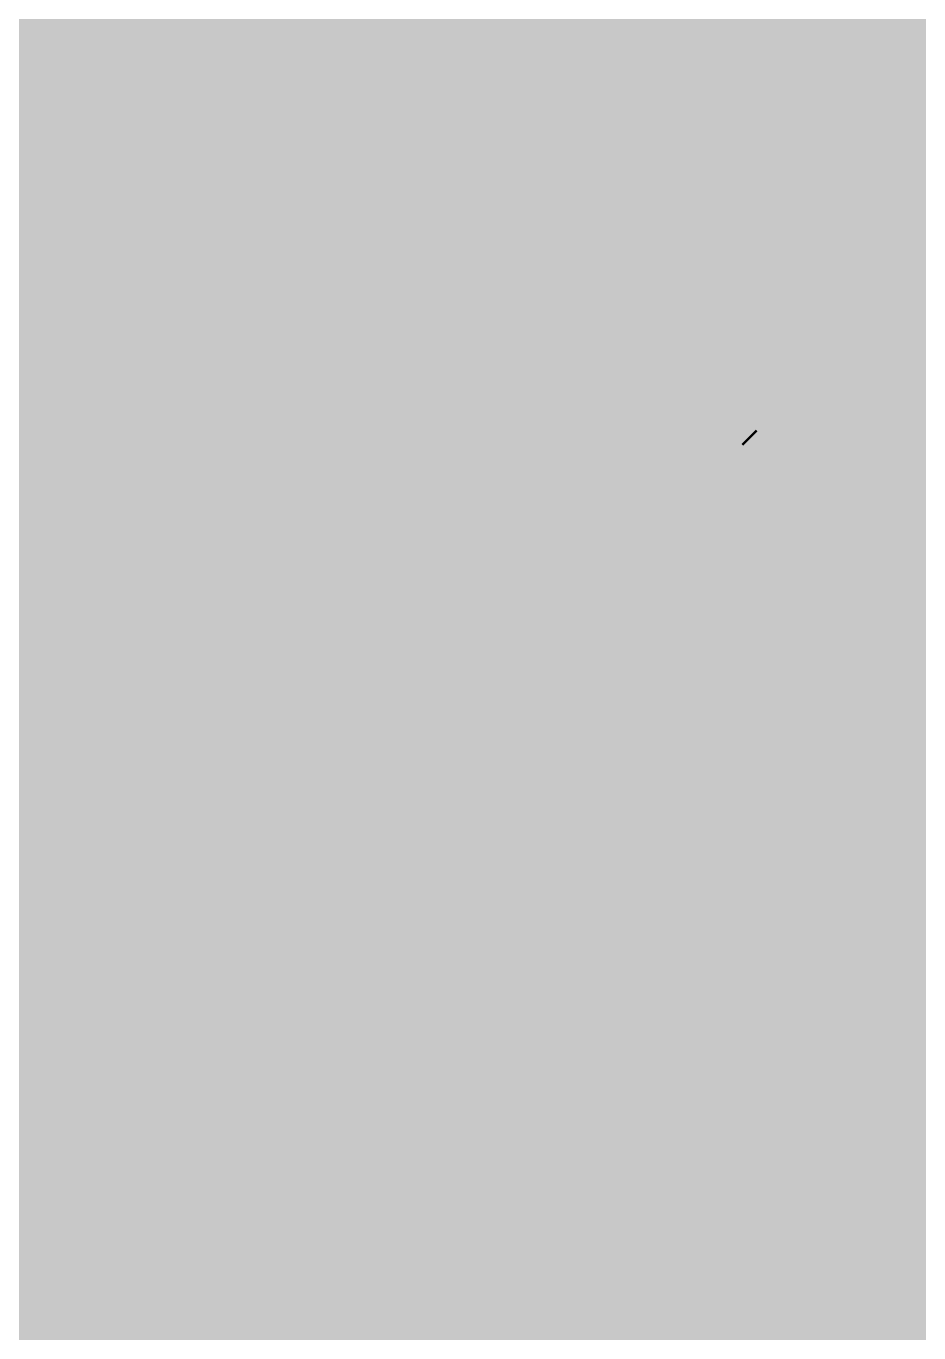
# Model space of a CAD drawing. Extents: x 980 to 1163, y 595 to 881.
# Drawn here: x 1098.88 to 1105.56, y 755.67 to 765.45 of the extents above; entities that cross this region are included whole.
import ezdxf

# ---------------------------------------------------------------- set-up
doc = ezdxf.new("R2010")
doc.units = 0
doc.header["$LTSCALE"] = 10
doc.header["$MEASUREMENT"] = 0
doc.layers.get('0').update_dxf_attribs({"linetype": 'CONTINUOUS'})
for name, color, linetype in [('22-304-2_BOT', 7, 'CONTINUOUS'), ('22-304-2_IN2', 3, 'CONTINUOUS'), ('22-304-2_SMB', 5, 'CONTINUOUS'), ('22-304-2_SPB', 14, 'CONTINUOUS'), ('22-304-2_SSB', 12, 'CONTINUOUS'), ('22-304-2_TOP', 13, 'CONTINUOUS')]:
    doc.layers.add(name, color=color, linetype=linetype)

# ---------------------------------------------------------------- blocks, each defined once
blk = doc.blocks.new('ROUND_60')
at = {"const_width": 0.23749}
blk.add_lwpolyline([(-0.118744, 0, 1), (0.118744, 0, 1)], format="xyb", close=True, dxfattribs=at)

msp = doc.modelspace()

# ---------------------------------------------------------------- linework, layer by layer
at = {"layer": '22-304-2_BOT'}
for points, const_width in [([(1106.6893, 766.8601), (1106.6512, 766.8982), (1098.0533, 766.8982), (1098.0152, 766.8601), (1097.9263, 766.7712), (1097.9263, 757.6272), (1099.8313, 755.7222), (1123.3263, 755.7222), (1124.4693, 756.8652), (1124.4693, 766.0523), (1124.4693, 766.2251)], 1.27), ([(1106.6893, 766.8601), (1101.2283, 766.8601), (1098.0152, 766.8601), (1097.9263, 766.7712), (1097.9263, 757.6272), (1099.8313, 755.7222), (1123.3263, 755.7222), (1124.4693, 756.8652), (1124.4693, 766.0523), (1124.4693, 766.2251)], 1.27), ([(1106.6893, 766.8601), (1101.2283, 766.8601), (1100.9743, 766.6061), (1100.9743, 761.9452), (1101.8633, 761.0562), (1103.8114, 761.0562)], 1.27), ([(1099.0693, 765.7171), (1099.0693, 758.1021)], 0.254), ([(1099.0693, 765.7171), (1099.0693, 758.1021)], 0.254), ([(1099.1963, 765.7171), (1099.1963, 757.9751)], 0.254), ([(1099.4249, 765.7171), (1099.4249, 757.7465)], 0.254), ([(1099.6535, 765.7171), (1099.6535, 757.5179)], 0.254), ([(1099.8313, 765.7171), (1099.8313, 761.9452)], 0.254), ([(1102.1173, 765.7171), (1102.1173, 762.4176)], 0.254), ([(1102.1681, 765.7171), (1102.1681, 762.3668)], 0.254), ([(1102.3967, 765.7171), (1102.3967, 762.1992)], 0.254), ([(1102.6253, 765.7171), (1102.6253, 762.1992)], 0.254), ([(1102.8539, 765.7171), (1102.8539, 762.1992)], 0.254), ([(1103.0825, 765.7171), (1103.0825, 763.9695)], 0.254), ([(1103.3111, 765.7171), (1103.3111, 764.1296)], 0.254), ([(1103.5397, 765.7171), (1103.5397, 764.1677)], 0.254), ([(1103.7683, 765.7171), (1103.7683, 764.1677)], 0.254), ([(1103.9969, 765.7171), (1103.9969, 764.1677)], 0.254), ([(1104.2255, 765.7171), (1104.2255, 764.1677)], 0.254), ([(1104.4541, 765.7171), (1104.4541, 764.1677)], 0.254), ([(1104.6827, 765.7171), (1104.6827, 764.1677)], 0.254), ([(1104.9113, 765.7171), (1104.9113, 764.1677)], 0.254), ([(1105.056, 765.7171), (1105.056, 765.204)], 0.254), ([(1099.8313, 765.5012), (1099.0693, 765.5012)], 0.254), ([(1105.056, 765.5012), (1102.1173, 765.5012)], 0.254), ([(1099.8313, 765.2726), (1099.0693, 765.2726)], 0.254), ([(1105.056, 765.2726), (1102.1173, 765.2726)], 0.254), ([(1108.3225, 765.204), (1105.056, 765.204)], 0.254), ([(1105.1399, 765.204), (1105.1399, 764.1677)], 0.254), ([(1105.3685, 765.204), (1105.3685, 764.1626)], 0.254), ([(1105.5971, 765.204), (1105.5971, 764.0788)], 0.254), ([(1099.8313, 765.044), (1099.0693, 765.044)], 0.254), ([(1108.5511, 765.044), (1102.1173, 765.044)], 0.254), ([(1099.8313, 764.8154), (1099.0693, 764.8154)], 0.254), ([(1108.3225, 764.8154), (1102.1173, 764.8154)], 0.254), ([(1099.8313, 764.5868), (1099.0693, 764.5868)], 0.254), ([(1108.0939, 764.5868), (1102.1173, 764.5868)], 0.254), ([(1099.8313, 764.3582), (1099.0693, 764.3582)], 0.254), ([(1107.8653, 764.3582), (1102.1173, 764.3582)], 0.254), ([(1099.8313, 764.1296), (1099.0693, 764.1296)], 0.254), ([(1103.3085, 764.1296), (1102.1173, 764.1296)], 0.254), ([(1105.2923, 764.1677), (1103.5143, 764.1677)], 0.254), ([(1106.6105, 764.1296), (1105.498, 764.1296)], 0.254), ([(1099.8313, 763.901), (1099.0693, 763.901)], 0.254), ([(1103.0317, 763.901), (1102.1173, 763.901)], 0.254), ([(1099.8313, 763.6724), (1099.0693, 763.6724)], 0.254), ([(1102.9478, 763.6724), (1102.1173, 763.6724)], 0.254), ([(1102.9428, 763.5962), (1102.9428, 762.1992)], 0.254), ([(1105.2923, 763.5962), (1105.2923, 758.5162), (1103.5143, 758.5162)], 0.127), ([(1103.5143, 763.5962), (1103.5143, 758.5162)], 0.127), ([(1105.2923, 763.5962), (1103.5143, 763.5962)], 0.127), ([(1103.6286, 763.5962), (1103.6286, 758.5162)], 0.127), ([(1103.7429, 763.5962), (1103.7429, 758.5162)], 0.127), ([(1103.8572, 763.5962), (1103.8572, 758.5162)], 0.127), ([(1103.9715, 763.5962), (1103.9715, 758.5162)], 0.127), ([(1104.0858, 763.5962), (1104.0858, 758.5162)], 0.127), ([(1104.2001, 763.5962), (1104.2001, 758.5162)], 0.127), ([(1104.3144, 763.5962), (1104.3144, 758.5162)], 0.127), ([(1104.4287, 763.5962), (1104.4287, 758.5162)], 0.127), ([(1104.543, 763.5962), (1104.543, 758.5162)], 0.127), ([(1104.6573, 763.5962), (1104.6573, 758.5162)], 0.127), ([(1104.7716, 763.5962), (1104.7716, 758.5162)], 0.127), ([(1104.8859, 763.5962), (1104.8859, 758.5162)], 0.127), ([(1105.0002, 763.5962), (1105.0002, 758.5162)], 0.127), ([(1105.1145, 763.5962), (1105.1145, 758.5162)], 0.127), ([(1105.2288, 763.5962), (1105.2288, 758.5162)], 0.127), ([(1099.8313, 763.4438), (1099.0693, 763.4438)], 0.254), ([(1102.9428, 763.4438), (1102.1173, 763.4438)], 0.254), ([(1105.2923, 763.5454), (1103.5143, 763.5454)], 0.127), ([(1105.2923, 763.4311), (1103.5143, 763.4311)], 0.127), ([(1105.2923, 763.3168), (1103.5143, 763.3168)], 0.127), ([(1099.8313, 763.2152), (1099.0693, 763.2152)], 0.254), ([(1102.9428, 763.2152), (1102.1173, 763.2152)], 0.254), ([(1105.2923, 763.2025), (1103.5143, 763.2025)], 0.127), ([(1105.2923, 763.0882), (1103.5143, 763.0882)], 0.127), ([(1099.8313, 762.9866), (1099.0693, 762.9866)], 0.254), ([(1102.9428, 762.9866), (1102.1173, 762.9866)], 0.254), ([(1105.2923, 762.9739), (1103.5143, 762.9739)], 0.127), ([(1099.8313, 762.758), (1099.0693, 762.758)], 0.254), ([(1102.9428, 762.758), (1102.1173, 762.758)], 0.254), ([(1105.2923, 762.8596), (1103.5143, 762.8596)], 0.127), ([(1105.2923, 762.7453), (1103.5143, 762.7453)], 0.127), ([(1105.2923, 762.631), (1103.5143, 762.631)], 0.127), ([(1099.8313, 762.5294), (1099.0693, 762.5294)], 0.254), ([(1102.9428, 762.5294), (1102.1173, 762.5294)], 0.254), ([(1105.2923, 762.5167), (1103.5143, 762.5167)], 0.127), ([(1102.1173, 762.4176), (1102.3357, 762.1992)], 0.254), ([(1105.2923, 762.4024), (1103.5143, 762.4024)], 0.127), ([(1099.8313, 762.3008), (1099.0693, 762.3008)], 0.254), ([(1102.9428, 762.3008), (1102.2341, 762.3008)], 0.254), ([(1102.9428, 762.1992), (1102.3357, 762.1992)], 0.254), ([(1105.2923, 762.2881), (1103.5143, 762.2881)], 0.127), ([(1099.8313, 762.0722), (1099.0693, 762.0722)], 0.254), ([(1105.2923, 762.1738), (1103.5143, 762.1738)], 0.127), ([(1105.2923, 762.0595), (1103.5143, 762.0595)], 0.127), ([(1105.2923, 761.9452), (1103.5143, 761.9452)], 0.127), ([(1099.8363, 761.8436), (1099.0693, 761.8436)], 0.254), ([(1105.2923, 761.8309), (1103.5143, 761.8309)], 0.127), ([(1099.8795, 761.615), (1099.0693, 761.615)], 0.254), ([(1099.8821, 761.6099), (1099.8821, 757.2893)], 0.254), ([(1105.2923, 761.7166), (1103.5143, 761.7166)], 0.127), ([(1105.2923, 761.6023), (1103.5143, 761.6023)], 0.127), ([(1099.976, 761.3864), (1099.0693, 761.3864)], 0.254), ([(1105.2923, 761.488), (1103.5143, 761.488)], 0.127), ([(1105.2923, 761.3737), (1103.5143, 761.3737)], 0.127), ([(1100.1107, 761.1959), (1100.1107, 757.0607)], 0.254), ([(1105.2923, 761.2594), (1103.5143, 761.2594)], 0.127), ([(1100.1462, 761.1578), (1099.0693, 761.1578)], 0.254), ([(1100.1716, 761.1298), (1101.0479, 760.2561)], 0.254), ([(1105.2923, 761.1451), (1103.5143, 761.1451)], 0.127), ([(1100.3723, 760.9292), (1099.0693, 760.9292)], 0.254), ([(1100.3393, 760.9647), (1100.3393, 756.8652)], 0.254), ([(1105.2923, 761.0308), (1103.5143, 761.0308)], 0.127), ([(1105.2923, 760.9165), (1103.5143, 760.9165)], 0.127), ([(1100.6009, 760.7006), (1099.0693, 760.7006)], 0.254), ([(1100.5679, 760.7361), (1100.5679, 756.8652)], 0.254), ([(1105.2923, 760.8022), (1103.5143, 760.8022)], 0.127), ([(1105.2923, 760.6879), (1103.5143, 760.6879)], 0.127), ([(1100.7965, 760.5075), (1100.7965, 756.8652)], 0.254), ([(1105.2923, 760.5736), (1103.5143, 760.5736)], 0.127), ([(1100.8295, 760.472), (1099.0693, 760.472)], 0.254), ([(1105.2923, 760.4593), (1103.5143, 760.4593)], 0.127), ([(1101.0581, 760.2434), (1099.0693, 760.2434)], 0.254), ([(1101.0251, 760.2789), (1101.0251, 756.8652)], 0.254), ([(1105.2923, 760.345), (1103.5143, 760.345)], 0.127), ([(1101.2537, 760.091), (1101.2537, 756.8652)], 0.254), ([(1105.2923, 760.2307), (1103.5143, 760.2307)], 0.127), ([(1101.3908, 760.0148), (1099.0693, 760.0148)], 0.254), ([(1105.2923, 760.1164), (1103.5143, 760.1164)], 0.127), ([(1101.4823, 759.9792), (1101.4823, 756.8652)], 0.254), ([(1101.7109, 759.9233), (1101.7109, 756.8652)], 0.254), ([(1102.9428, 759.9132), (1101.8633, 759.9132)], 0.254), ([(1101.9395, 759.9132), (1101.9395, 756.8652)], 0.254), ([(1102.1681, 759.9132), (1102.1681, 756.8652)], 0.254), ([(1102.3967, 759.9132), (1102.3967, 756.8652)], 0.254), ([(1102.6253, 759.9132), (1102.6253, 756.8652)], 0.254), ([(1102.8539, 759.9132), (1102.8539, 756.8652)], 0.254), ([(1102.9428, 759.9132), (1102.9428, 758.5162)], 0.254), ([(1105.2923, 760.0021), (1103.5143, 760.0021)], 0.127), ([(1105.2923, 759.8878), (1103.5143, 759.8878)], 0.127), ([(1102.9428, 759.7862), (1099.0693, 759.7862)], 0.254), ([(1105.2923, 759.7735), (1103.5143, 759.7735)], 0.127), ([(1102.9428, 759.5576), (1099.0693, 759.5576)], 0.254), ([(1105.2923, 759.6592), (1103.5143, 759.6592)], 0.127), ([(1105.2923, 759.5449), (1103.5143, 759.5449)], 0.127), ([(1102.9428, 759.329), (1099.0693, 759.329)], 0.254), ([(1105.2923, 759.4306), (1103.5143, 759.4306)], 0.127), ([(1105.2923, 759.3163), (1103.5143, 759.3163)], 0.127), ([(1105.2923, 759.202), (1103.5143, 759.202)], 0.127), ([(1102.9428, 759.1004), (1099.0693, 759.1004)], 0.254), ([(1105.2923, 759.0877), (1103.5143, 759.0877)], 0.127), ([(1102.9428, 758.8718), (1099.0693, 758.8718)], 0.254), ([(1105.2923, 758.9734), (1103.5143, 758.9734)], 0.127), ([(1105.2923, 758.8591), (1103.5143, 758.8591)], 0.127), ([(1102.9428, 758.6432), (1099.0693, 758.6432)], 0.254), ([(1105.2923, 758.7448), (1103.5143, 758.7448)], 0.127), ([(1105.2923, 758.6305), (1103.5143, 758.6305)], 0.127), ([(1102.9504, 758.4146), (1099.0693, 758.4146)], 0.254), ([(1103.0469, 758.186), (1099.0693, 758.186)], 0.254), ([(1103.0825, 758.1428), (1103.0825, 756.8652)], 0.254), ([(1099.0693, 758.1021), (1100.3037, 756.8652)], 0.254), ([(1099.0693, 758.1021), (1100.3037, 756.8652)], 0.254), ([(1103.3949, 757.9574), (1099.2115, 757.9574)], 0.254), ([(1103.3111, 757.9828), (1103.3111, 756.8652)], 0.254), ([(1105.2923, 757.9447), (1103.5143, 757.9447)], 0.254), ([(1103.5397, 757.9447), (1103.5397, 756.8652)], 0.254), ([(1103.7683, 757.9447), (1103.7683, 756.8652)], 0.254), ([(1103.9969, 757.9447), (1103.9969, 756.8652)], 0.254), ([(1104.2255, 757.9447), (1104.2255, 756.8652)], 0.254), ([(1104.4541, 757.9447), (1104.4541, 756.8652)], 0.254), ([(1104.6827, 757.9447), (1104.6827, 756.8652)], 0.254), ([(1104.9113, 757.9447), (1104.9113, 756.8652)], 0.254), ([(1105.1399, 757.9447), (1105.1399, 756.8652)], 0.254), ([(1105.3685, 757.9497), (1105.3685, 756.8652)], 0.254), ([(1106.6969, 757.9574), (1105.4116, 757.9574)], 0.254), ([(1105.5971, 758.0336), (1105.5971, 756.8652)], 0.254), ([(1123.3263, 757.7288), (1099.4401, 757.7288)], 0.254), ([(1123.3263, 757.5002), (1099.6687, 757.5002)], 0.254), ([(1123.2577, 757.2716), (1099.8973, 757.2716)], 0.254), ([(1123.0291, 757.043), (1100.1259, 757.043)], 0.254), ([(1122.8513, 756.8652), (1100.3037, 756.8652)], 0.254), ([(1122.8513, 756.8652), (1100.3037, 756.8652)], 0.254)]:
    msp.add_lwpolyline(points, dxfattribs=dict(at, const_width=const_width))
at = {"layer": '22-304-2_BOT', "const_width": 0.254}
for points in [[(1103.5143, 764.1677, 0.414214), (1102.9428, 763.5962)], [(1105.8638, 763.5962, 0.414214), (1105.2923, 764.1677)], [(1099.8313, 761.9452, 0.198912), (1100.166, 761.1369)], [(1099.8313, 761.9452, 0.198912), (1100.166, 761.1369)], [(1101.0555, 760.2484, 0.198912), (1101.8633, 759.9139)], [(1101.0555, 760.2484, 0.198912), (1101.8633, 759.9139)], [(1102.9428, 758.5162, 0.414214), (1103.5143, 757.9447)], [(1105.2923, 757.9447, 0.414214), (1105.8638, 758.5162)]]:
    msp.add_lwpolyline(points, format="xyb", dxfattribs=at)
at = {"layer": '22-304-2_IN2', "const_width": 0.254}
for points in [[(1103.3111, 815.4452), (1103.3111, 735.6104)], [(1103.5397, 815.1836), (1103.5397, 735.4276)], [(1103.7683, 814.9626), (1103.7683, 735.2091)], [(1103.9969, 814.7797), (1103.9969, 734.95)], [(1104.2255, 814.6222), (1104.2255, 734.6275)], [(1101.0251, 807.688), (1101.0251, 736.3166)], [(1100.7965, 807.5331), (1100.7965, 736.2988)], [(1100.5679, 791.5209), (1100.5679, 736.2683)], [(1100.3393, 791.1018), (1100.3393, 736.2251)], [(1100.1107, 790.9139), (1100.1107, 736.1642)], [(1099.1963, 790.8377), (1099.1963, 736.4385)], [(1099.8821, 790.8097), (1099.8821, 736.0854)], [(1099.4249, 790.7742), (1099.4249, 736.2099)], [(1099.6535, 790.7665), (1099.6535, 735.9914)], [(1099.0616, 788.9962), (1099.0616, 736.5731)], [(1104.4541, 776.2022), (1104.4541, 734.2058)], [(1104.6827, 775.8364), (1104.6827, 733.9518)], [(1104.9113, 775.6586), (1104.9113, 733.9518)], [(1105.1399, 775.5621), (1105.1399, 733.9518)], [(1105.5971, 775.5392), (1105.5971, 733.9518)], [(1105.3685, 775.524), (1105.3685, 733.9518)], [(1101.2537, 774.7569), (1101.2537, 736.3166)], [(1103.0825, 774.4343), (1103.0825, 735.7654)], [(1101.4823, 774.3378), (1101.4823, 736.3039)], [(1102.8539, 774.2007), (1102.8539, 735.8975)], [(1101.7109, 774.1499), (1101.7109, 736.2759)], [(1102.6253, 774.0737), (1102.6253, 736.0092)], [(1101.9395, 774.0457), (1101.9395, 736.2327)], [(1102.1681, 774.0025), (1102.1681, 736.1743)], [(1102.3967, 774.0102), (1102.3967, 736.1007)], [(1121.0225, 765.5012), (1099.0616, 765.5012)], [(1120.5094, 765.2726), (1099.0616, 765.2726)], [(1120.3062, 765.044), (1099.0616, 765.044)], [(1120.1944, 764.8154), (1099.0616, 764.8154)], [(1120.1462, 764.5868), (1099.0616, 764.5868)], [(1120.1487, 764.3582), (1099.0616, 764.3582)], [(1120.2046, 764.1296), (1099.0616, 764.1296)], [(1112.0334, 763.901), (1099.0616, 763.901)], [(1112.0334, 763.6724), (1099.0616, 763.6724)], [(1112.0334, 763.4438), (1099.0616, 763.4438)], [(1112.0334, 763.2152), (1099.0616, 763.2152)], [(1112.0334, 762.9866), (1099.0616, 762.9866)], [(1112.0334, 762.758), (1099.0616, 762.758)], [(1112.0334, 762.5294), (1099.0616, 762.5294)], [(1112.0334, 762.3008), (1099.0616, 762.3008)], [(1112.0334, 762.0722), (1099.0616, 762.0722)], [(1112.0334, 761.8436), (1099.0616, 761.8436)], [(1112.0334, 761.615), (1099.0616, 761.615)], [(1112.0334, 761.3864), (1099.0616, 761.3864)], [(1112.0334, 761.1578), (1099.0616, 761.1578)], [(1112.0334, 760.9292), (1099.0616, 760.9292)], [(1112.0334, 760.7006), (1099.0616, 760.7006)], [(1143.5269, 760.472), (1099.0616, 760.472)], [(1143.5269, 760.2434), (1099.0616, 760.2434)], [(1143.5269, 760.0148), (1099.0616, 760.0148)], [(1143.5269, 759.7862), (1099.0616, 759.7862)], [(1143.5269, 759.5576), (1099.0616, 759.5576)], [(1143.5269, 759.329), (1099.0616, 759.329)], [(1143.5269, 759.1004), (1099.0616, 759.1004)], [(1143.5269, 758.8718), (1099.0616, 758.8718)], [(1143.5269, 758.6432), (1099.0616, 758.6432)], [(1143.5269, 758.4146), (1099.0616, 758.4146)], [(1143.5269, 758.186), (1099.0616, 758.186)], [(1143.5269, 757.9574), (1099.0616, 757.9574)], [(1143.5269, 757.7288), (1099.0616, 757.7288)], [(1143.5269, 757.5002), (1099.0616, 757.5002)], [(1143.5269, 757.2716), (1099.0616, 757.2716)], [(1143.5269, 757.043), (1099.0616, 757.043)], [(1143.5269, 756.8144), (1099.0616, 756.8144)], [(1143.5269, 756.5858), (1099.0616, 756.5858)], [(1143.5269, 756.3572), (1099.0616, 756.3572)], [(1143.5269, 756.1286), (1099.0616, 756.1286)], [(1143.5269, 755.9), (1099.0616, 755.9)], [(1143.5269, 755.6714), (1099.0616, 755.6714)]]:
    msp.add_lwpolyline(points, dxfattribs=at)
at = {"layer": '22-304-2_SMB', "const_width": 0.127}
for points in [[(1103.781, 763.5454, 0.414214), (1103.5828, 763.3472)], [(1105.1576, 762.8596, 0.273647), (1104.04, 761.0562)], [(1104.04, 761.0409, 0.284391), (1105.1322, 759.2782)], [(1103.5828, 758.7651, 0.414214), (1103.781, 758.567)]]:
    msp.add_lwpolyline(points, format="xyb", dxfattribs=at)
for points in [[(1103.6844, 763.52), (1103.6844, 758.5924)], [(1103.786, 763.5454), (1103.781, 763.5452)], [(1105.1576, 763.5454), (1103.786, 763.5454)], [(1103.7987, 763.5454), (1103.7987, 758.567)], [(1103.913, 763.5454), (1103.913, 758.567)], [(1104.0273, 763.5454), (1104.0273, 758.567)], [(1104.1416, 763.5454), (1104.1416, 761.6581)], [(1104.2559, 763.5454), (1104.2559, 761.9375)], [(1104.3702, 763.5454), (1104.3702, 762.1382)], [(1104.4845, 763.5454), (1104.4845, 762.3008)], [(1104.5988, 763.5454), (1104.5988, 762.4328)], [(1104.7131, 763.5454), (1104.7131, 762.5471)], [(1104.8274, 763.5454), (1104.8274, 762.6437)], [(1104.9417, 763.5454), (1104.9417, 762.73)], [(1105.056, 763.5454), (1105.056, 762.8011)], [(1105.1576, 763.5454), (1105.1576, 762.8596)], [(1105.1576, 763.4692), (1103.626, 763.4692)], [(1105.1576, 763.3549), (1103.5828, 763.3549)], [(1103.5828, 763.3472), (1103.5828, 763.3422)], [(1103.5828, 763.3422), (1103.5828, 758.7702)], [(1105.1576, 763.2406), (1103.5828, 763.2406)], [(1105.1576, 763.1263), (1103.5828, 763.1263)], [(1105.1576, 763.012), (1103.5828, 763.012)], [(1105.1576, 762.8977), (1103.5828, 762.8977)], [(1105.023, 762.7834), (1103.5828, 762.7834)], [(1104.8579, 762.6691), (1103.5828, 762.6691)], [(1104.7208, 762.5548), (1103.5828, 762.5548)], [(1104.6039, 762.4405), (1103.5828, 762.4405)], [(1104.5049, 762.3262), (1103.5828, 762.3262)], [(1104.4185, 762.2119), (1103.5828, 762.2119)], [(1104.3448, 762.0976), (1103.5828, 762.0976)], [(1104.2788, 761.9833), (1103.5828, 761.9833)], [(1104.2229, 761.869), (1103.5828, 761.869)], [(1104.1747, 761.7547), (1103.5828, 761.7547)], [(1104.1366, 761.6404), (1103.5828, 761.6404)], [(1104.1035, 761.5261), (1103.5828, 761.5261)], [(1104.0781, 761.4118), (1103.5828, 761.4118)], [(1104.0578, 761.2975), (1103.5828, 761.2975)], [(1104.0451, 761.1832), (1103.5828, 761.1832)], [(1104.04, 761.0689), (1103.5828, 761.0689)], [(1104.04, 761.0562), (1104.04, 761.0409)], [(1104.0426, 760.9546), (1103.5828, 760.9546)], [(1104.0502, 760.8403), (1103.5828, 760.8403)], [(1104.0654, 760.726), (1103.5828, 760.726)], [(1104.0883, 760.6117), (1103.5828, 760.6117)], [(1104.1162, 760.4974), (1103.5828, 760.4974)], [(1104.1518, 760.3831), (1103.5828, 760.3831)], [(1104.1416, 760.4186), (1104.1416, 758.567)], [(1104.1975, 760.2688), (1103.5828, 760.2688)], [(1104.2509, 760.1545), (1103.5828, 760.1545)], [(1104.2559, 760.1443), (1104.2559, 758.567)], [(1104.3144, 760.0402), (1103.5828, 760.0402)], [(1104.3855, 759.9259), (1103.5828, 759.9259)], [(1104.3702, 759.9513), (1104.3702, 758.567)], [(1104.4718, 759.8116), (1103.5828, 759.8116)], [(1104.4845, 759.7963), (1104.4845, 758.567)], [(1104.5709, 759.6973), (1103.5828, 759.6973)], [(1104.5988, 759.6668), (1104.5988, 758.567)], [(1104.6852, 759.583), (1103.5828, 759.583)], [(1104.7131, 759.5601), (1104.7131, 758.567)], [(1104.8249, 759.4687), (1103.5828, 759.4687)], [(1104.8274, 759.4661), (1104.8274, 758.567)], [(1104.9417, 759.3874), (1104.9417, 758.567)], [(1104.9925, 759.3544), (1103.5828, 759.3544)], [(1105.1322, 759.2782), (1105.1576, 759.2528), (1105.1576, 758.567), (1103.786, 758.567), (1103.781, 758.567)], [(1105.056, 759.3188), (1105.056, 758.567)], [(1105.1576, 759.2401), (1103.5828, 759.2401)], [(1105.1576, 759.1258), (1103.5828, 759.1258)], [(1105.1576, 759.0115), (1103.5828, 759.0115)], [(1105.1576, 758.8972), (1103.5828, 758.8972)], [(1105.1576, 758.7829), (1103.5828, 758.7829)], [(1103.5828, 758.7702), (1103.5828, 758.7651)], [(1105.1576, 758.6686), (1103.6082, 758.6686)]]:
    msp.add_lwpolyline(points, dxfattribs=at)
at = {"layer": '22-304-2_SPB', "const_width": 0.127}
for points in [[(1103.8064, 763.5454, 0.414214), (1103.6082, 763.3472)], [(1105.183, 762.8596, 0.273647), (1104.0654, 761.0562)], [(1104.0654, 761.0409, 0.284391), (1105.1576, 759.2782)], [(1103.6082, 758.7651, 0.414214), (1103.8064, 758.567)]]:
    msp.add_lwpolyline(points, format="xyb", dxfattribs=at)
for points in [[(1103.7098, 763.52), (1103.7098, 758.5924)], [(1103.8114, 763.5454), (1103.8064, 763.5452)], [(1105.183, 763.5454), (1103.8114, 763.5454)], [(1103.8241, 763.5454), (1103.8241, 758.567)], [(1103.9384, 763.5454), (1103.9384, 758.567)], [(1104.0527, 763.5454), (1104.0527, 758.567)], [(1104.167, 763.5454), (1104.167, 761.6581)], [(1104.2813, 763.5454), (1104.2813, 761.9375)], [(1104.3956, 763.5454), (1104.3956, 762.1382)], [(1104.5099, 763.5454), (1104.5099, 762.3008)], [(1104.6242, 763.5454), (1104.6242, 762.4328)], [(1104.7385, 763.5454), (1104.7385, 762.5471)], [(1104.8528, 763.5454), (1104.8528, 762.6437)], [(1104.9671, 763.5454), (1104.9671, 762.73)], [(1105.0814, 763.5454), (1105.0814, 762.8011)], [(1105.183, 763.5454), (1105.183, 762.8596)], [(1105.183, 763.4692), (1103.6514, 763.4692)], [(1105.183, 763.3549), (1103.6082, 763.3549)], [(1103.6082, 763.3472), (1103.6082, 763.3422)], [(1103.6082, 763.3422), (1103.6082, 758.7702)], [(1105.183, 763.2406), (1103.6082, 763.2406)], [(1105.183, 763.1263), (1103.6082, 763.1263)], [(1105.183, 763.012), (1103.6082, 763.012)], [(1105.183, 762.8977), (1103.6082, 762.8977)], [(1105.0484, 762.7834), (1103.6082, 762.7834)], [(1104.8833, 762.6691), (1103.6082, 762.6691)], [(1104.7462, 762.5548), (1103.6082, 762.5548)], [(1104.6293, 762.4405), (1103.6082, 762.4405)], [(1104.5303, 762.3262), (1103.6082, 762.3262)], [(1104.4439, 762.2119), (1103.6082, 762.2119)], [(1104.3702, 762.0976), (1103.6082, 762.0976)], [(1104.3042, 761.9833), (1103.6082, 761.9833)], [(1104.2483, 761.869), (1103.6082, 761.869)], [(1104.2001, 761.7547), (1103.6082, 761.7547)], [(1104.162, 761.6404), (1103.6082, 761.6404)], [(1104.1289, 761.5261), (1103.6082, 761.5261)], [(1104.1035, 761.4118), (1103.6082, 761.4118)], [(1104.0832, 761.2975), (1103.6082, 761.2975)], [(1104.0705, 761.1832), (1103.6082, 761.1832)], [(1104.0654, 761.0689), (1103.6082, 761.0689)], [(1104.0654, 761.0562), (1104.0654, 761.0409)], [(1104.068, 760.9546), (1103.6082, 760.9546)], [(1104.0756, 760.8403), (1103.6082, 760.8403)], [(1104.0908, 760.726), (1103.6082, 760.726)], [(1104.1137, 760.6117), (1103.6082, 760.6117)], [(1104.1416, 760.4974), (1103.6082, 760.4974)], [(1104.1772, 760.3831), (1103.6082, 760.3831)], [(1104.167, 760.4186), (1104.167, 758.567)], [(1104.2229, 760.2688), (1103.6082, 760.2688)], [(1104.2763, 760.1545), (1103.6082, 760.1545)], [(1104.2813, 760.1443), (1104.2813, 758.567)], [(1104.3398, 760.0402), (1103.6082, 760.0402)], [(1104.4109, 759.9259), (1103.6082, 759.9259)], [(1104.3956, 759.9513), (1104.3956, 758.567)], [(1104.4972, 759.8116), (1103.6082, 759.8116)], [(1104.5099, 759.7963), (1104.5099, 758.567)], [(1104.5963, 759.6973), (1103.6082, 759.6973)], [(1104.6242, 759.6668), (1104.6242, 758.567)], [(1104.7106, 759.583), (1103.6082, 759.583)], [(1104.7385, 759.5601), (1104.7385, 758.567)], [(1104.8503, 759.4687), (1103.6082, 759.4687)], [(1104.8528, 759.4661), (1104.8528, 758.567)], [(1104.9671, 759.3874), (1104.9671, 758.567)], [(1105.0179, 759.3544), (1103.6082, 759.3544)], [(1105.1576, 759.2782), (1105.183, 759.2528), (1105.183, 758.567), (1103.8114, 758.567), (1103.8064, 758.567)], [(1105.0814, 759.3188), (1105.0814, 758.567)], [(1105.183, 759.2401), (1103.6082, 759.2401)], [(1105.183, 759.1258), (1103.6082, 759.1258)], [(1105.183, 759.0115), (1103.6082, 759.0115)], [(1105.183, 758.8972), (1103.6082, 758.8972)], [(1105.183, 758.7829), (1103.6082, 758.7829)], [(1103.6082, 758.7702), (1103.6082, 758.7651)], [(1105.183, 758.6686), (1103.6336, 758.6686)]]:
    msp.add_lwpolyline(points, dxfattribs=at)
at = {"layer": '22-304-2_SSB'}
for points, const_width in [([(1103.2526, 763.901), (1108.9168, 763.901), (1108.9168, 758.2622), (1103.2526, 758.2622), (1103.2526, 763.901)], 0.127), ([(1105.1322, 763.0348), (1104.6192, 763.5504), (1104.134, 762.9688), (1103.5549, 762.4862), (1104.068, 761.9731)], 0.1524), ([(1104.0604, 762.029), (1103.6057, 762.4836), (1104.1594, 762.9485), (1104.6192, 763.4996), (1105.0738, 763.045)], 0.1524), ([(1103.5803, 762.4862), (1103.5828, 762.4887), (1104.1467, 762.9586), (1104.6192, 763.5225), (1104.6192, 763.525), (1104.6039, 763.5301), (1104.5963, 763.5098)], 0.1524), ([(1104.642, 763.5403), (1104.6319, 763.5123), (1104.1594, 762.9459), (1104.134, 762.9688), (1104.6039, 763.5301)], 0.1524), ([(1104.642, 763.5403), (1104.5734, 763.5426)], 0.1524), ([(1104.6192, 763.525), (1104.5734, 763.525)], 0.1524), ([(1104.5963, 763.5098), (1104.5735, 763.509)], 0.1524), ([(1108.3276, 763.553), (1104.6192, 763.553), (1104.6192, 763.4996), (1108.3403, 763.4996)], 0.1524), ([(1104.9036, 763.2253), (1104.8884, 763.2558)], 0.1524), ([(1103.5955, 762.5116), (1104.1366, 762.9713), (1104.1594, 762.9459), (1103.593, 762.4735), (1103.5651, 762.4608)], 0.1524), ([(1104.7157, 762.4125), (1104.6928, 762.3871), (1104.134, 762.9459), (1104.1594, 762.9713), (1104.7157, 762.4125)], 0.1524), ([(1103.5625, 762.5294), (1103.5649, 762.4608)], 0.1524), ([(1103.5803, 762.5319), (1103.5814, 762.4862)], 0.1524), ([(1103.5955, 762.5319), (1103.5958, 762.5116)], 0.1524), ([(1103.6032, 759.4788), (1103.6032, 762.4862), (1103.5524, 762.4862), (1103.5524, 759.456)], 0.1524), ([(1104.3093, 762.3998), (1104.289, 762.3744), (1104.3017, 762.3617)], 0.1524), ([(1104.3118, 762.377), (1104.2864, 762.3973)], 0.1524), ([(1104.3017, 762.3617), (1104.289, 762.3744)], 0.1524), ([(1103.847, 762.2119), (1103.8775, 762.1966), (1103.814, 762.0722), (1103.7962, 762.029), (1103.7784, 761.9858), (1103.7606, 761.9426), (1103.7429, 761.8994), (1103.7276, 761.8537), (1103.7124, 761.8105), (1103.6997, 761.7648), (1103.687, 761.7191), (1103.6743, 761.6734), (1103.6616, 761.6277), (1103.6514, 761.5819), (1103.626, 761.4422), (1103.6184, 761.394), (1103.6108, 761.3457), (1103.6057, 761.2975), (1103.5955, 761.0536), (1103.5981, 760.919), (1103.6032, 760.8326), (1103.6082, 760.7869), (1103.6133, 760.7437), (1103.659, 760.4897), (1103.6692, 760.4491), (1103.6794, 760.4059), (1103.7302, 760.2434), (1103.7454, 760.2053), (1103.7606, 760.1646), (1103.7759, 760.1265), (1103.8267, 760.0097), (1103.7962, 759.997), (1103.7784, 760.0351), (1103.7454, 760.1138), (1103.7276, 760.1519), (1103.7149, 760.1926), (1103.6997, 760.2332), (1103.6489, 760.3983), (1103.6362, 760.4389), (1103.626, 760.4821), (1103.6184, 760.5253), (1103.6082, 760.5685), (1103.593, 760.6523), (1103.5854, 760.698), (1103.5803, 760.7412), (1103.5752, 760.7844), (1103.5701, 760.8301), (1103.5651, 760.919), (1103.5625, 761.0536), (1103.5727, 761.3), (1103.5778, 761.3508), (1103.5854, 761.3991), (1103.593, 761.4473), (1103.6413, 761.6835), (1103.654, 761.7293), (1103.6667, 761.775), (1103.6819, 761.8207), (1103.6971, 761.8664), (1103.7479, 761.9985), (1103.7657, 762.0417), (1103.786, 762.0849), (1103.847, 762.2119)], 0.1524), ([(1105.0256, 758.9607), (1105.0764, 758.9607), (1105.0764, 758.5517), (1104.4718, 758.5517), (1103.5524, 759.456), (1103.5524, 760.03), (1103.9994, 760.03), (1104.035, 759.9614), (1104.0654, 759.9081), (1104.1594, 759.7557), (1104.195, 759.7074), (1104.3067, 759.5652), (1104.3448, 759.5195), (1104.3855, 759.4763), (1104.4287, 759.4331), (1104.4718, 759.3925), (1104.515, 759.3518), (1104.5607, 759.3112), (1104.6522, 759.235), (1104.7004, 759.1994), (1104.9011, 759.0673), (1104.9544, 759.0394), (1105.0078, 759.0089), (1105.0611, 758.9835), (1105.0383, 758.9378), (1104.929, 758.9937), (1104.8757, 759.0242), (1104.67, 759.1588), (1104.6217, 759.1943), (1104.3906, 759.3975), (1104.3474, 759.4407), (1104.3067, 759.4864), (1104.2661, 759.5322), (1104.228, 759.5804), (1104.1899, 759.6287), (1104.0832, 759.7785), (1104.0502, 759.8293), (1104.0197, 759.8827), (1103.9892, 759.936), (1103.9689, 759.9767), (1103.6032, 759.9767), (1103.6032, 759.4788), (1104.4922, 758.6051), (1105.0256, 758.6051), (1105.0256, 758.9607)], 0.1524), ([(1104.4922, 758.6051), (1107.4868, 758.6051), (1107.4868, 758.5517), (1104.4718, 758.5517)], 0.1524)]:
    msp.add_lwpolyline(points, dxfattribs=dict(at, const_width=const_width))
at = {"layer": '22-304-2_SSB', "const_width": 0.1524}
for points in [[(1104.5734, 763.5428, 0.414214), (1103.56, 762.5294)], [(1104.5734, 763.525, 0.414214), (1103.5803, 762.5319)], [(1104.5734, 763.5098, 0.414214), (1103.5955, 762.5319)], [(1106.0492, 763.5428, 0.122235), (1104.8889, 763.2549)], [(1106.0492, 763.5098, 0.122193), (1104.9035, 763.2256)], [(1106.0517, 763.2736, 0.165982), (1104.6943, 762.8102)], [(1106.0543, 763.2406, 0.162099), (1104.7433, 762.8041)], [(1105.0738, 763.045, 0.050307), (1104.6948, 762.8095)], [(1105.1322, 763.0348, 0.0517), (1104.7439, 762.8034)], [(1104.7766, 762.6106, 0.197257), (1104.6953, 762.8087)], [(1104.7766, 762.6106, 0.197257), (1104.6953, 762.8087)], [(1104.8097, 762.6106, 0.166418), (1104.7436, 762.8037)], [(1104.8097, 762.6106, 0.166418), (1104.7436, 762.8037)], [(1104.4947, 762.2957, 0.414214), (1104.8097, 762.6106)], [(1104.4947, 762.3287, 0.414214), (1104.7766, 762.6106)], [(1104.4947, 762.3287, 0.414214), (1104.7766, 762.6106)], [(1104.2966, 762.41, 0.165982), (1103.8336, 761.0536)], [(1104.2864, 762.3973, 0.049359), (1104.0594, 762.0295)], [(1104.2966, 762.41, 0.197258), (1104.4947, 762.3287)], [(1104.3093, 762.3998, 0.182327), (1104.4947, 762.3299)], [(1104.3017, 762.3617, 0.162099), (1103.8653, 761.0511)], [(1104.3118, 762.377, 0.05476), (1104.0683, 761.973)], [(1104.289, 762.3744, 0.181077), (1104.4947, 762.2974)], [(1104.3017, 762.3617, 0.166418), (1104.4947, 762.2956)], [(1103.8318, 761.0536, 0.414214), (1106.0517, 758.8337)], [(1103.8648, 761.0511, 0.414214), (1106.0517, 758.8641)]]:
    msp.add_lwpolyline(points, format="xyb", dxfattribs=at)
at = {"layer": '22-304-2_TOP', "const_width": 0.254}
for points in [[(1096.9103, 768.7778), (1100.3824, 765.3056)], [(1098.9677, 766.7204), (1098.9677, 737.1878)], [(1099.1963, 766.4918), (1099.1963, 737.2919)], [(1099.4249, 766.2632), (1099.4249, 737.3834)], [(1099.6535, 766.0346), (1099.6535, 737.4621)], [(1099.8821, 765.806), (1099.8821, 737.5281)], [(1100.1107, 765.5774), (1100.1107, 737.5815)], [(1100.1869, 765.5012), (1096.9103, 765.5012)], [(1100.418, 765.2726), (1096.9103, 765.2726)], [(1100.3393, 765.3488), (1100.3393, 737.6247)], [(1100.5679, 765.1633), (1100.5679, 737.6577)], [(1119.4401, 765.044), (1096.9103, 765.044)], [(1100.7965, 765.0744), (1100.7965, 737.6805)], [(1119.4274, 765.0567), (1100.9743, 765.0567)], [(1101.0251, 765.0567), (1101.0251, 737.6907)], [(1101.2537, 765.0567), (1101.2537, 737.6932)], [(1101.4823, 765.0567), (1101.4823, 737.6831)], [(1101.7109, 765.0567), (1101.7109, 737.6628)], [(1101.9395, 765.0567), (1101.9395, 737.6323)], [(1102.1681, 765.0567), (1102.1681, 737.5891)], [(1102.3967, 765.0567), (1102.3967, 737.5383)], [(1102.6253, 765.0567), (1102.6253, 737.4723)], [(1102.8539, 765.0567), (1102.8539, 737.3961)], [(1103.0825, 765.0567), (1103.0825, 737.3072)], [(1103.3111, 765.0567), (1103.3111, 737.2056)], [(1103.5397, 765.0567), (1103.5397, 737.0887)], [(1103.7683, 765.0567), (1103.7683, 736.9592)], [(1103.9969, 765.0567), (1103.9969, 736.8093)], [(1104.2255, 765.0567), (1104.2255, 736.6417)], [(1104.4541, 765.0567), (1104.4541, 736.4537)], [(1104.6827, 765.0567), (1104.6827, 736.2404)], [(1104.9113, 765.0567), (1104.9113, 735.9991)], [(1105.1399, 765.0567), (1105.1399, 735.7197)], [(1105.3685, 765.0567), (1105.3685, 735.392)], [(1105.5971, 765.0567), (1105.5971, 734.9983)], [(1119.6687, 764.8154), (1096.9103, 764.8154)], [(1119.8973, 764.5868), (1096.9103, 764.5868)], [(1120.1259, 764.3582), (1096.9103, 764.3582)], [(1120.3316, 764.1296), (1096.9103, 764.1296)], [(1120.4713, 763.901), (1096.9103, 763.901)], [(1112.1528, 763.6724), (1096.9103, 763.6724)], [(1112.1528, 763.4438), (1096.9103, 763.4438)], [(1112.1528, 763.2152), (1096.9103, 763.2152)], [(1112.1528, 762.9866), (1096.9103, 762.9866)], [(1112.1528, 762.758), (1096.9103, 762.758)], [(1112.1528, 762.5294), (1096.9103, 762.5294)], [(1112.1528, 762.3008), (1096.9103, 762.3008)], [(1112.1528, 762.0722), (1096.9103, 762.0722)], [(1112.1528, 761.8436), (1096.9103, 761.8436)], [(1112.1528, 761.615), (1096.9103, 761.615)], [(1112.1528, 761.3864), (1096.9103, 761.3864)], [(1112.1528, 761.1578), (1096.9103, 761.1578)], [(1112.1528, 760.9292), (1096.9103, 760.9292)], [(1145.2973, 760.7006), (1096.9103, 760.7006)], [(1145.2973, 760.472), (1096.9103, 760.472)], [(1145.2973, 760.2434), (1096.9103, 760.2434)], [(1145.2973, 760.0148), (1096.9103, 760.0148)], [(1145.2973, 759.7862), (1096.9103, 759.7862)], [(1145.2973, 759.5576), (1096.9103, 759.5576)], [(1145.2973, 759.329), (1096.9103, 759.329)], [(1145.2973, 759.1004), (1096.9103, 759.1004)], [(1145.2973, 758.8718), (1096.9103, 758.8718)], [(1145.2973, 758.6432), (1096.9103, 758.6432)], [(1145.2973, 758.4146), (1096.9103, 758.4146)], [(1145.2973, 758.186), (1096.9103, 758.186)], [(1145.2973, 757.9574), (1096.9103, 757.9574)], [(1145.2973, 757.7288), (1096.9103, 757.7288)], [(1145.2973, 757.5002), (1096.9103, 757.5002)], [(1145.2973, 757.2716), (1096.9103, 757.2716)], [(1145.2973, 757.043), (1096.9103, 757.043)], [(1145.2973, 756.8144), (1096.9103, 756.8144)], [(1145.2973, 756.5858), (1096.9103, 756.5858)], [(1145.2973, 756.3572), (1096.9103, 756.3572)], [(1145.2973, 756.1286), (1096.9103, 756.1286)], [(1145.2973, 755.9), (1096.9103, 755.9)], [(1145.2973, 755.6714), (1096.9103, 755.6714)]]:
    msp.add_lwpolyline(points, dxfattribs=at)
msp.add_lwpolyline([(1100.3901, 765.298, 0.198912), (1100.9743, 765.056)], format="xyb", dxfattribs=at)
msp.add_lwpolyline([(1100.3901, 765.298, 0.198912), (1100.9743, 765.056)], format="xyb", dxfattribs=at)

# ---------------------------------------------------------------- block references
at = {"layer": '22-304-2_BOT'}
msp.add_blockref('ROUND_60', (1103.8114, 761.0562), dxfattribs=at)

doc.saveas('drawing.dxf')
